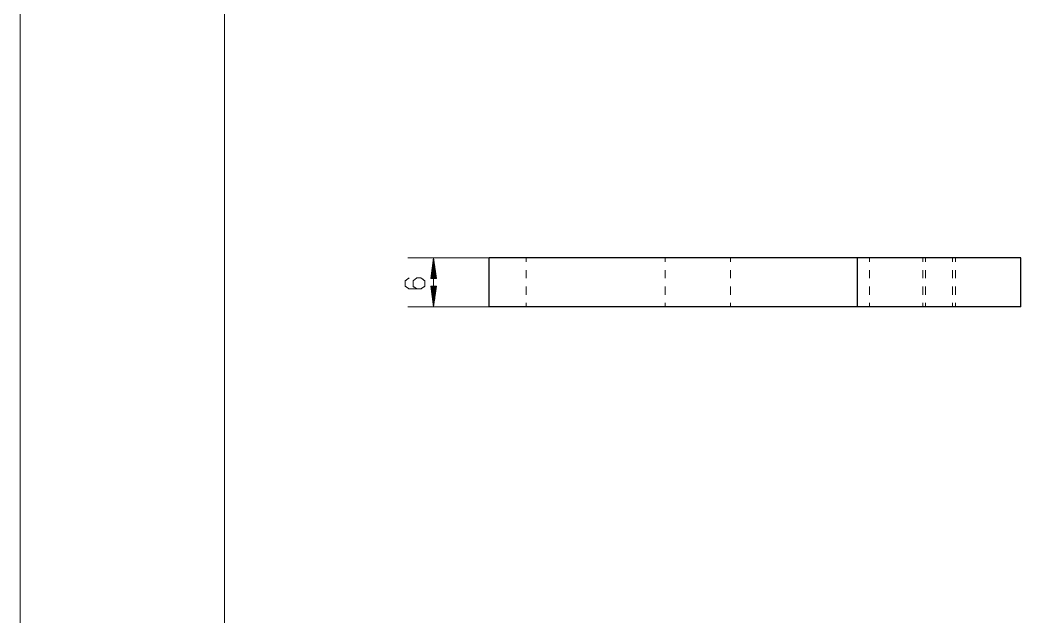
# Model space of a CAD drawing. Header units: millimetres. Extents: x 0 to 210, y 0 to 297.
# Drawn here: x 0 to 122.4, y 73 to 146.1 of the extents above; entities that cross this region are included whole.
import ezdxf

# ---------------------------------------------------------------- set-up
doc = ezdxf.new("R2010")
doc.units = ezdxf.units.MM
doc.layers.add('101', color=7, linetype='Continuous', true_color=0xffffff)

msp = doc.modelspace()

# ---------------------------------------------------------------- linework, layer by layer
at = {"layer": '101', "color": 133, "linetype": 'Continuous', "lineweight": 18}
for p, q in [((0, 297), (0, 0)), ((25, 292), (25, 5))]:
    msp.add_line(p, q, dxfattribs=at)
at = {"layer": '101', "color": 22, "linetype": 'Continuous', "lineweight": 18}
for p, q in [((57.36, 116.99), (47.39, 116.99)), ((50.56, 116.99), (50.23, 114.45)), ((50.49, 114.45), (50.49, 116.42)), ((50.54, 114.45), (50.54, 116.8)), ((50.9, 114.45), (50.56, 116.99)), ((50.56, 116.99), (50.56, 110.99)), ((50.59, 114.45), (50.59, 116.8)), ((50.64, 114.45), (50.64, 116.42)), ((50.34, 114.45), (50.34, 115.26)), ((50.39, 114.45), (50.39, 115.64)), ((50.44, 114.45), (50.44, 116.03)), ((50.69, 114.45), (50.69, 116.03)), ((50.74, 114.45), (50.74, 115.64)), ((50.79, 114.45), (50.79, 115.26)), ((50.23, 114.45), (50.23, 114.49)), ((50.23, 114.45), (50.23, 114.49)), ((50.23, 114.45), (50.9, 114.45)), ((50.29, 114.45), (50.29, 114.87)), ((50.84, 114.45), (50.84, 114.87)), ((50.89, 114.45), (50.89, 114.49)), ((50.89, 114.45), (50.89, 114.49)), ((50.9, 113.53), (50.23, 113.53)), ((50.23, 113.53), (50.56, 110.99)), ((50.23, 113.53), (50.23, 113.5)), ((50.23, 113.53), (50.23, 113.5)), ((50.29, 113.53), (50.29, 113.12)), ((50.34, 113.53), (50.34, 112.73)), ((50.39, 113.53), (50.39, 112.35)), ((50.44, 113.53), (50.44, 111.96)), ((50.49, 113.53), (50.49, 111.57)), ((50.54, 113.53), (50.54, 111.19)), ((50.56, 110.99), (50.9, 113.53)), ((50.59, 113.53), (50.59, 111.19)), ((50.64, 113.53), (50.64, 111.57)), ((50.69, 113.53), (50.69, 111.96)), ((50.74, 113.53), (50.74, 112.35)), ((50.79, 113.53), (50.79, 112.73)), ((50.84, 113.53), (50.84, 113.12)), ((50.89, 113.53), (50.89, 113.5)), ((50.89, 113.53), (50.89, 113.5)), ((57.36, 110.99), (47.39, 110.99))]:
    msp.add_line(p, q, dxfattribs=at)
at = {"layer": '101', "color": 72, "linetype": 'Continuous', "lineweight": 25}
for p, q in [((57.36, 110.99), (57.36, 116.99)), ((102.36, 116.99), (57.36, 116.99)), ((122.36, 116.99), (102.36, 116.99)), ((102.36, 110.99), (102.36, 116.99)), ((122.36, 110.99), (122.36, 116.99)), ((102.36, 110.99), (57.36, 110.99)), ((122.36, 110.99), (102.36, 110.99))]:
    msp.add_line(p, q, dxfattribs=at)
at = {"layer": '101', "color": 53, "linetype": 'Continuous', "lineweight": 18}
for p, q in [((61.86, 116.99), (61.86, 116.49)), ((78.86, 116.49), (78.86, 116.99)), ((86.86, 116.99), (86.86, 116.49)), ((103.86, 116.49), (103.86, 116.99)), ((110.36, 116.99), (110.36, 116.49)), ((110.71, 116.99), (110.71, 116.49)), ((114.01, 116.49), (114.01, 116.99)), ((114.36, 116.99), (114.36, 116.49)), ((61.86, 115.49), (61.86, 114.49)), ((78.86, 114.49), (78.86, 115.49)), ((86.86, 115.49), (86.86, 114.49)), ((103.86, 114.49), (103.86, 115.49)), ((110.36, 115.49), (110.36, 114.49)), ((110.71, 115.49), (110.71, 114.49)), ((114.01, 114.49), (114.01, 115.49)), ((114.36, 115.49), (114.36, 114.49)), ((61.86, 113.49), (61.86, 112.49)), ((78.86, 112.49), (78.86, 113.49)), ((86.86, 113.49), (86.86, 112.49)), ((103.86, 112.49), (103.86, 113.49)), ((110.36, 113.49), (110.36, 112.49)), ((110.71, 113.49), (110.71, 112.49)), ((114.01, 112.49), (114.01, 113.49)), ((114.36, 113.49), (114.36, 112.49)), ((61.86, 111.49), (61.86, 110.99)), ((78.86, 110.99), (78.86, 111.49)), ((86.86, 111.49), (86.86, 110.99)), ((103.86, 110.99), (103.86, 111.49)), ((110.36, 111.49), (110.36, 110.99)), ((110.71, 111.49), (110.71, 110.99)), ((114.01, 110.99), (114.01, 111.49)), ((114.36, 111.49), (114.36, 110.99))]:
    msp.add_line(p, q, dxfattribs=at)
at = {"layer": '101', "color": 72, "linetype": 'Continuous', "lineweight": 18}
msp.add_open_spline([(48.52, 113.19), (48.05, 113.51), (48.05, 114.2), (48.52, 114.54), (49, 114.54), (49.47, 114.2), (49.47, 113.51), (49, 113.19), (47.57, 113.19), (47.1, 113.51), (47.1, 114.2), (47.57, 114.54)], degree=1, knots=[0, 0, 0.076963, 0.169761, 0.248073, 0.312018, 0.39033, 0.483128, 0.560091, 0.751927, 0.82889, 0.921688, 1, 1], dxfattribs=at)

doc.saveas('drawing.dxf')
